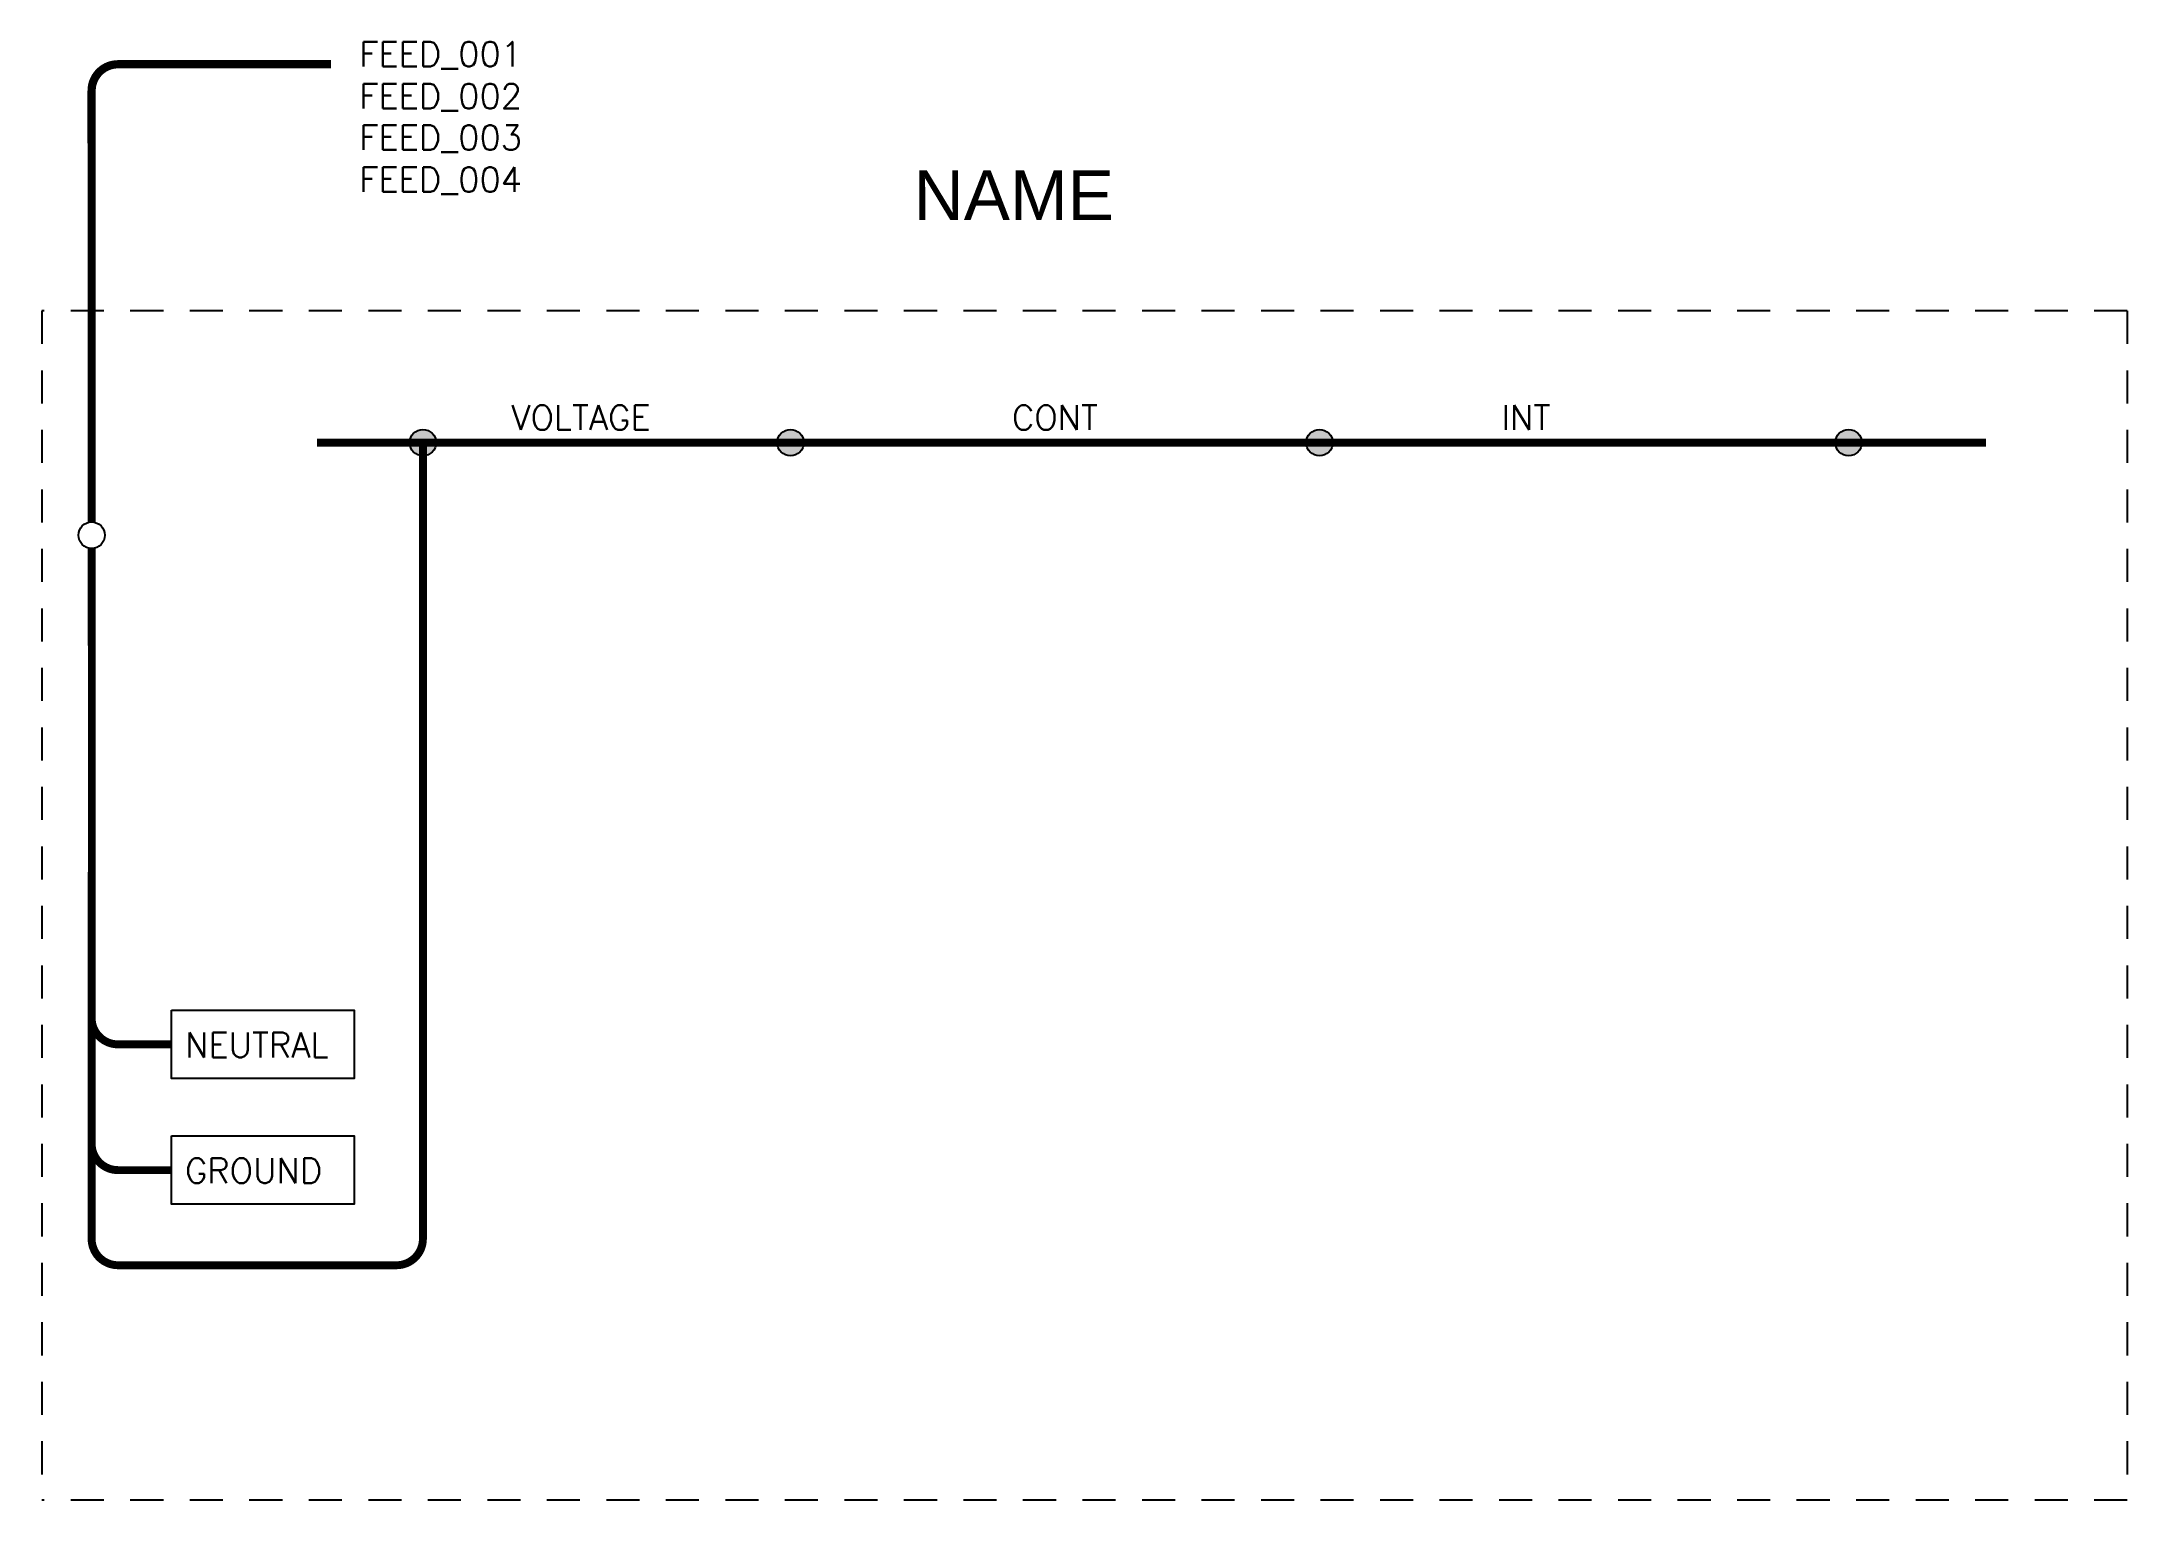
# Model space of a CAD drawing. Header units: inches. Extents: x 0 to 7.88, y -4.5 to 1.02.
import ezdxf
from ezdxf.enums import TextEntityAlignment as Align

# ---------------------------------------------------------------- set-up
doc = ezdxf.new("R2010")
doc.units = ezdxf.units.IN
doc.header["$LTSCALE"] = 0.5
doc.header["$MEASUREMENT"] = 0
doc.linetypes.add('HIDDEN', pattern=[0.375, 0.25, -0.125])
doc.styles.add('Simplex', font='simplex.shx')
doc.styles.add('Text', font='SIMPLEX.SHX', dxfattribs={"height": 0.1})
doc.styles.add('Title Text', font='arial.ttf', dxfattribs={"height": 0.1875})

msp = doc.modelspace()

# ---------------------------------------------------------------- hatches: boundary and pattern name
h = msp.add_hatch(color=6)
h.dxf.hatch_style = 1
edge = h.paths.add_edge_path()
edge.add_arc((1.4412, -0.4982), 0.05, 180, 360)
edge.add_arc((1.4412, -0.4982), 0.05, 0, 180)
h = msp.add_hatch(color=6)
h.dxf.hatch_style = 1
edge = h.paths.add_edge_path()
edge.add_arc((2.831, -0.4982), 0.05, 0, 360)
h = msp.add_hatch(color=6)
h.dxf.hatch_style = 1
edge = h.paths.add_edge_path()
edge.add_arc((4.831, -0.4982), 0.05, 0, 360)
h = msp.add_hatch(color=6)
h.dxf.hatch_style = 1
edge = h.paths.add_edge_path()
edge.add_arc((6.831, -0.4982), 0.05, 0, 360)

# ---------------------------------------------------------------- linework, layer by layer
at = {"linetype": 'HIDDEN'}
for p, q in [((0, 0), (0, -4.4982)), ((7.8849, 0), (0, 0)), ((7.8849, 0), (7.8849, -4.4982)), ((7.8849, -4.4982), (0, -4.4982))]:
    msp.add_line(p, q, dxfattribs=at)
at = {"color": 6}
for points, const_width in [([(1.0935, 0.9329), (0.2887, 0.9329, 0.414214), (0.1887, 0.8329), (0.1888, -0.7982)], 0.0312), ([(0.1895, -1.8596), (0.1887, -3.5092, 0.414214), (0.2887, -3.6092), (1.3412, -3.6092, 0.414214), (1.4412, -3.5092), (1.4412, -0.4982)], 0.03), ([(0.1887, -2.7303), (0.1887, -2.6739, 0.414214), (0.2887, -2.7739), (0.4903, -2.7739)], 0.03), ([(0.1887, -3.2059), (0.1887, -3.1495, 0.414214), (0.2887, -3.2495), (0.4903, -3.2495)], 0.03)]:
    msp.add_lwpolyline(points, format="xyb", dxfattribs=dict(at, const_width=const_width))
for points, const_width in [([(1.041, -0.4982), (7.3504, -0.4982)], 0.0312), ([(0.1895, -1.3482), (0.1888, -0.8982)], 0.03), ([(0.1895, -1.5096), (0.1895, -1.3482)], 0.03), ([(0.1895, -1.8596), (0.1895, -1.5096)], 0.03)]:
    msp.add_lwpolyline(points, dxfattribs=dict(at, const_width=const_width))
for points in [[(0.4903, -2.6445), (1.1808, -2.6445), (1.1808, -2.9032), (0.4903, -2.9032)], [(0.4903, -3.1201), (1.1808, -3.1201), (1.1808, -3.3788), (0.4903, -3.3788)]]:
    msp.add_lwpolyline(points, close=True)
at = {"color": 6, "linetype": 'ByBlock', "lineweight": -2}
for centre in [(1.4412, -0.4982), (2.831, -0.4982), (4.831, -0.4982), (6.831, -0.4982)]:
    msp.add_circle(centre, 0.05, dxfattribs=at)
at = {"linetype": 'ByBlock', "lineweight": -2}
msp.add_circle((0.1888, -0.8482), 0.05, dxfattribs=at)

# ---------------------------------------------------------------- texts
at = {"color": 0, "style": 'Simplex'}
for s, p in [('NEUTRAL', (0.5421, -2.7761)), ('GROUND', (0.5421, -3.2517))]:
    msp.add_text(s, height=0.09375, dxfattribs=at).set_placement(p, align=Align.MIDDLE_LEFT)
at = {"color": 0, "style": 'Text'}
for tag, p, s in [('FEED_001', (1.2011, 0.9245), 'CONDUIT SIZE'), ('FEED_002', (1.2011, 0.7652), 'WIRE SIZE'), ('FEED_003', (1.2011, 0.6088), 'FROM EQUIP'), ('FEED_004', (1.2011, 0.4499), 'DWG:')]:
    msp.add_attdef(tag, p, s, height=0.09375, dxfattribs=at)
at = {"color": 0, "style": 'Title Text'}
msp.add_attdef('NAME', text='%%UMCC XXX', height=0.1875, dxfattribs=at).set_placement((3.6752, 0.3437), align=Align.CENTER)
at = {"color": 0, "style": 'Text'}
for tag, text, p in [('VOLTAGE', '480V', (2.0389, -0.4033)), ('CONT', '800A BUS', (3.831, -0.4033)), ('INT', '65KAIC', (5.6116, -0.4033))]:
    msp.add_attdef(tag, text=text, height=0.09375, dxfattribs=at).set_placement(p, align=Align.MIDDLE_CENTER)

doc.saveas('drawing.dxf')
